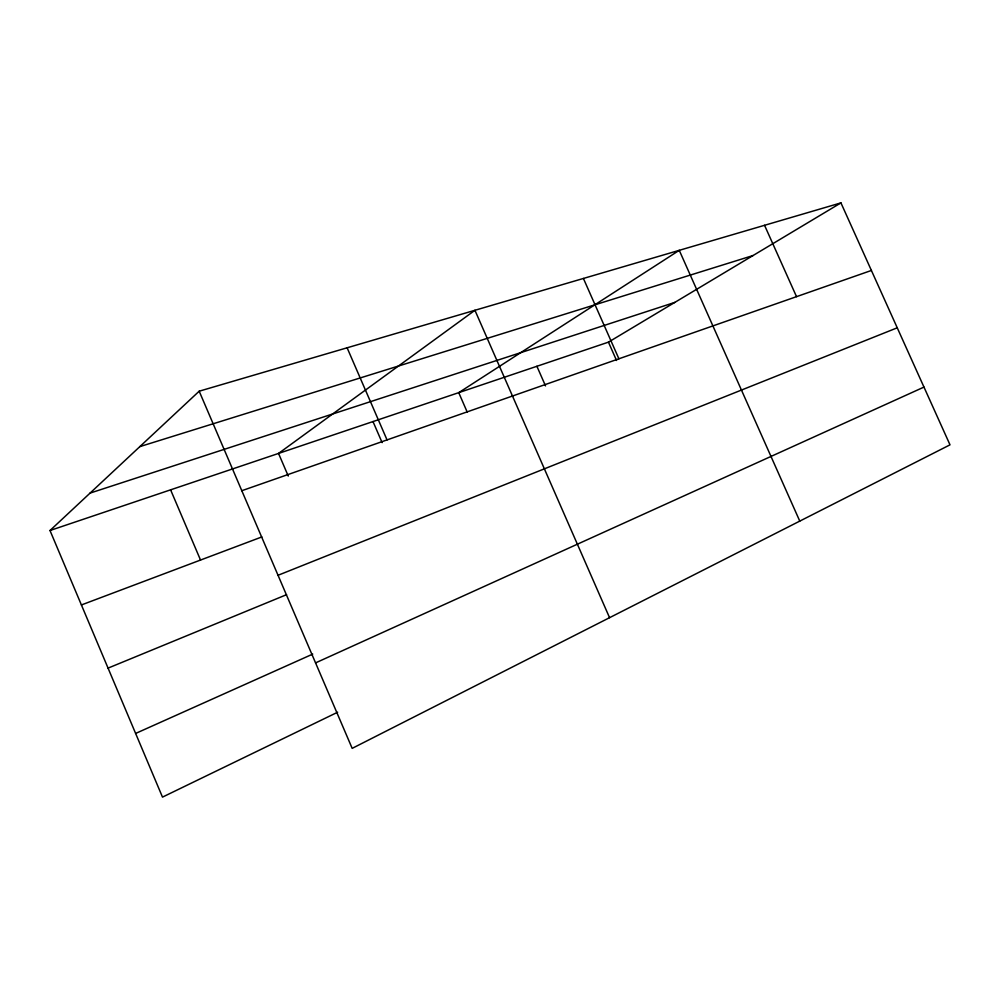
<?xml version="1.0" encoding="UTF-8"?>
<svg xmlns="http://www.w3.org/2000/svg" width="1000" height="1000" viewBox="0 0 1000 1000"><rect width="100%" height="100%" fill="white"/><g stroke="black" fill="none" stroke-linecap="round" stroke-linejoin="round"><path stroke-width="1.5" d="M337.638 712.225L162.488 797.113L50 530.513L199.188 391.2L840.938 202.887L950 444.837L352.175 748.363L199.188 391.2M50 530.513L608.45 342.15L840.938 202.887M315.562 662.887L923.975 387.088M135.625 733.45L312.738 654.1M108.062 668.112L286.575 594.675M278.038 575.288L897.25 327.8M81.4 604.95L261.85 536.938M241.812 490.712L871.4 270.462M90.062 493.1L674.788 302.413M139.825 446.625L753.062 255.525M764.55 225.3L796.525 296.663M799.775 521.112L679.262 250.325L458.738 392.65L467.287 412.25M583.413 278.45L618.913 358.8M608.45 342.15L616.55 360.487M536.9 366.287L545.525 385.913M609.562 617.688L474.938 310.287L278.538 453.425L288.263 476.05M347.113 347.788L387.038 439.913M373 421.562L382.125 442.625M170.6 489.837L200.525 560.05"/></g></svg>
